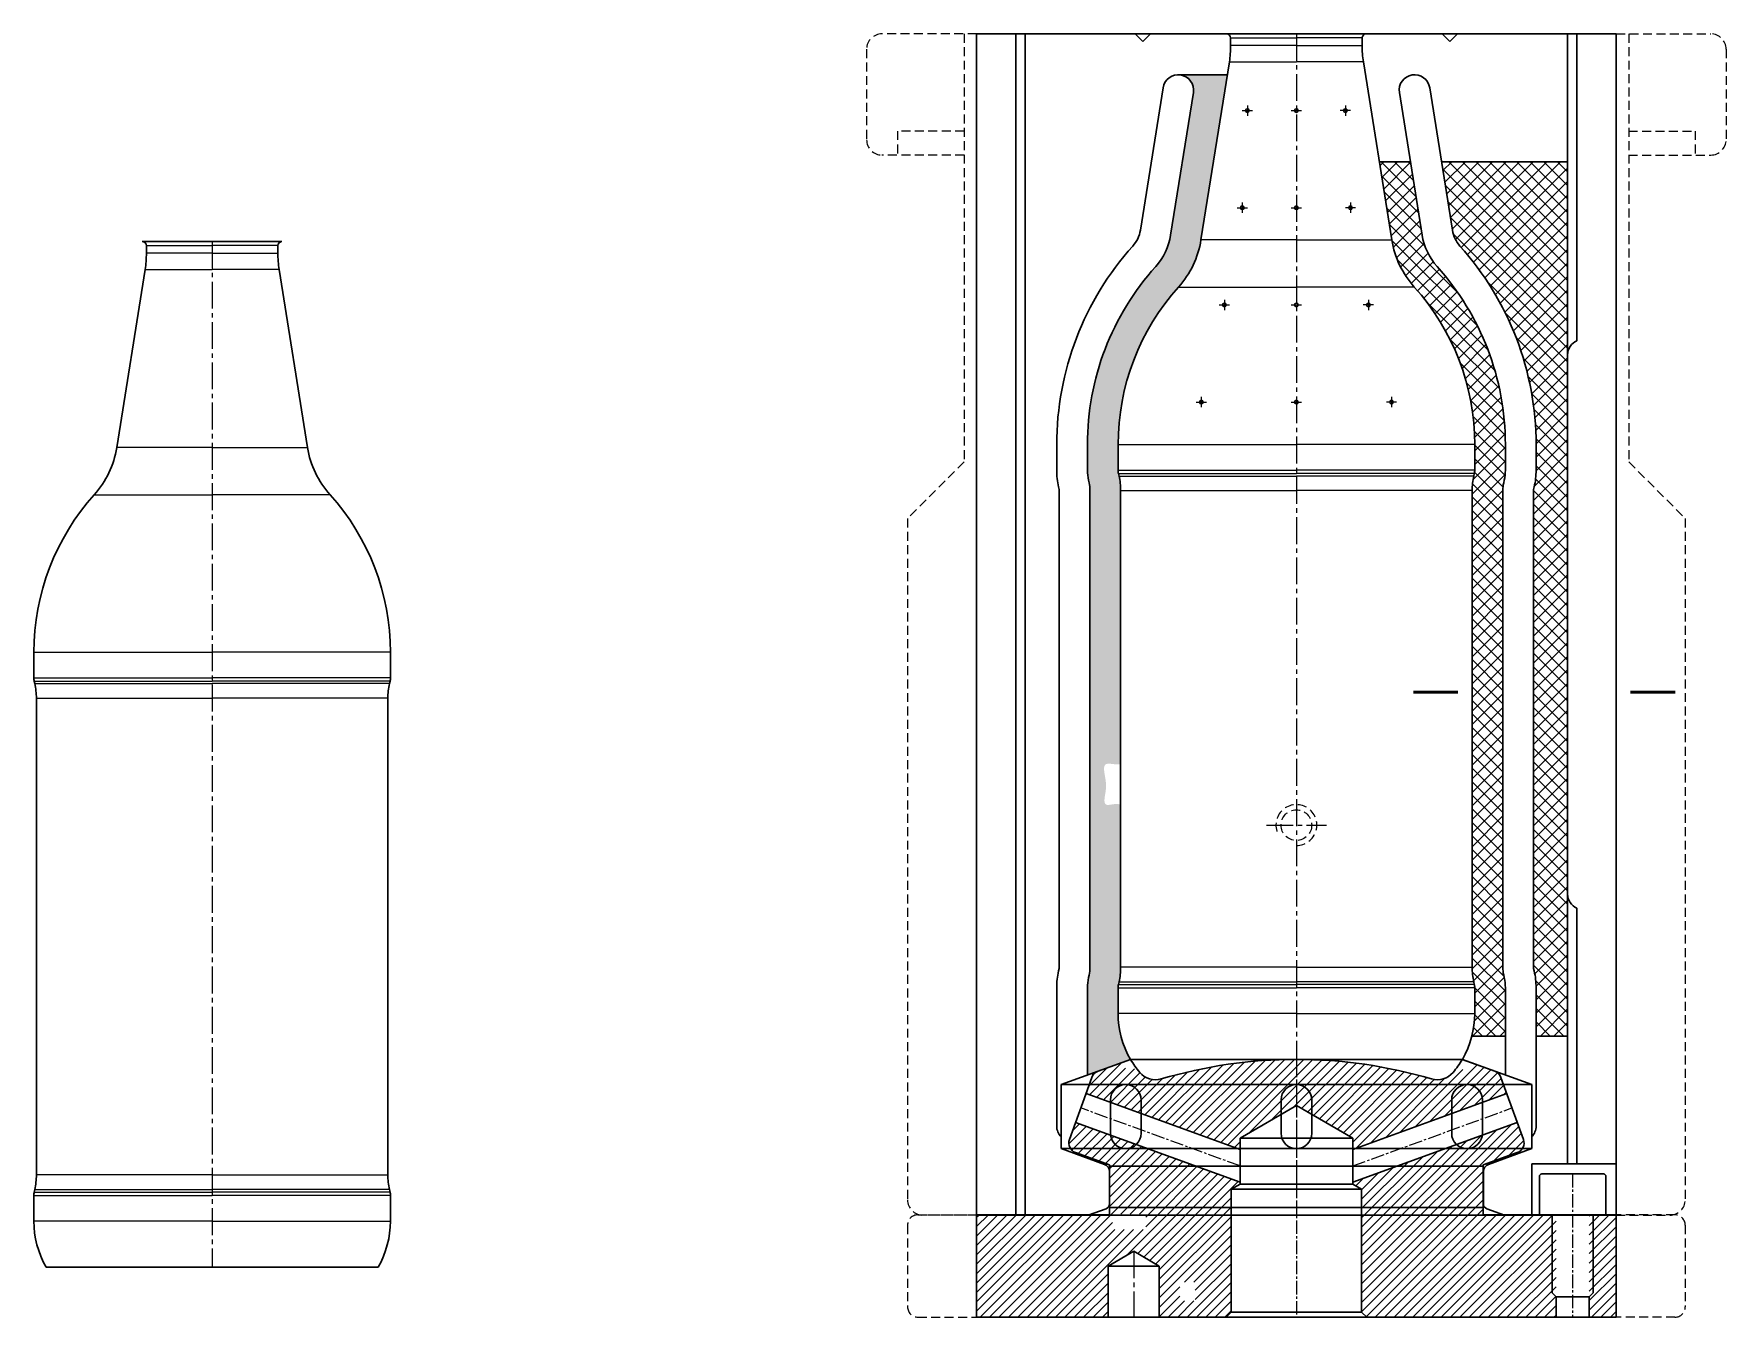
# Model space of a CAD drawing. Extents: x -409 to 828, y -94 to 506.
# Drawn here: x 497.4 to 828.1, y 19.2 to 270.1 of the extents above; entities that cross this region are included whole.
import ezdxf

# ---------------------------------------------------------------- set-up
doc = ezdxf.new("R2010")
doc.units = 0
doc.header["$LTSCALE"] = 7
doc.header["$MEASUREMENT"] = 0
doc.linetypes.add('CENTER2', pattern=[1.125, 0.75, -0.125, 0.125, -0.125])
doc.linetypes.add('HIDDEN', pattern=[0.375, 0.25, -0.125])
for name, color, linetype, lineweight in [('1', 1, 'CENTER2', 15), ('2', 2, 'HIDDEN', 15), ('3', 3, 'CONTINUOUS', 30), ('4', 5, 'CONTINUOUS', 50), ('8', 252, 'CONTINUOUS', 15)]:
    doc.layers.add(name, color=color, linetype=linetype, lineweight=lineweight)
pattern_1 = [(45, (626.6123068801452, -247.9623374104267), (-0.9192388155425117, 0.9192388155425119), [])]

# ---------------------------------------------------------------- blocks, each defined once
blk = doc.blocks.new('dno  kalupa 1')
at = {"layer": '8'}
h = blk.add_hatch(dxfattribs=at)
h.set_pattern_fill('_USER', color=6, scale=1.3, angle=45, style=0, pattern_type=0)
h.set_pattern_definition(pattern_1)
h.paths.add_polyline_path([(849.4197596958181, 114.1879958886986), (860.4197596958186, 120.5388488497845), (860.4197596958186, 129.5879962077537, 0.07221613327886907), (834.0070857699308, 125.7531544956972, -0.3002856065938482), (829.7903915028633, 127.0348047183921, -0.0153311066974099), (829.1085848989246, 127.9103610635459, -0.4822595494266493), (826.1403744542469, 128.9039559211023), (821.654993015633, 127.2714105881166, 0.2216946626428719), (820.4596480607125, 126.0760656331961), (819.3062293429823, 122.9070737510561), (849.4197596958181, 111.946645053952)])
h.paths.add_polyline_path([(901.5332900486546, 122.9070737510565), (900.3798713309247, 126.076065633196, 0.2216946626430454), (899.1845263760042, 127.2714105881167), (894.6991449373904, 128.9039559211023, -0.4822595494267625), (891.7309344927125, 127.910361063546, -0.01533110669724632), (891.0491278887739, 127.0348047183921, -0.3002856065938073), (886.8324336217063, 125.7531544956972, 0.07221613327887569), (860.4197596958186, 129.5879962077538), (860.4197596958186, 120.5388488497839), (871.4197596958181, 114.1879958886986), (871.4197596958181, 111.946645053952)])
h = blk.add_hatch(dxfattribs=at)
h.set_pattern_fill('_USER', color=6, scale=1.3, angle=45, style=0, pattern_type=0)
h.set_pattern_definition(pattern_1)
edge = h.paths.add_edge_path()
edge.add_line((849.4197596958182, 105.5615784190964), (817.2541084830282, 117.2689180263403))
edge.add_line((817.2541084830282, 117.2689180263403), (816.0403744542468, 113.9342111890398))
edge.add_arc((817.9197596958186, 113.2501709023885), 1.999999999999945, 159.9999999999994, 250.0000000000001)
edge.add_line((817.2357194091674, 111.3707856608167), (823.9197543743423, 108.9379958886983))
edge.add_line((823.9197543743423, 108.9379958886983), (823.9197543743423, 99.18799588869834))
edge.add_line((823.9197543743423, 99.18799588869834), (797.9197596958186, 99.18799588869805))
edge.add_line((797.9197596958186, 99.18799588869805), (797.9197596958186, 79.18799588869834))
edge.add_line((797.9197596958186, 79.18799588869834), (823.6197596958182, 79.18799588869828))
edge.add_line((823.6197596958182, 79.18799588869828), (823.6197596958182, 89.18799588869913))
edge.add_line((823.6197596958182, 89.18799588869913), (828.6197596958182, 92.07474723464642))
edge.add_line((828.6197596958182, 92.07474723464642), (833.6197596958182, 89.18799588869834))
edge.add_line((833.6197596958182, 89.18799588869834), (833.6197596958182, 79.18799588869828))
edge.add_line((833.6197596958182, 79.18799588869828), (846.669759695818, 79.18799588869828))
edge.add_line((846.669759695818, 79.18799588869828), (847.669759695818, 80.18799588869828))
edge.add_line((847.669759695818, 80.18799588869828), (847.6697596958179, 104.1879958886983))
edge.add_line((847.6697596958179, 104.1879958886983), (849.4197596958182, 105.1983588597802))
edge.add_line((849.4197596958182, 105.1983588597802), (849.4197596958182, 105.5615784190964))
h.paths.add_polyline_path([(871.4197596958181, 105.1983588597801), (873.1697596958178, 104.1879958886986), (873.1697596958182, 80.18799588869823), (874.1697596958182, 79.18799588869828), (910.4182249622773, 79.18799588869834), (910.4182249622772, 83.93799588869828), (910.4182249622772, 99.18799588869823), (907.9182249622772, 99.18799588869828), (896.9197650172948, 99.18799588869834), (896.9197650172939, 108.9379958886983), (903.6037999824689, 111.3707856608167, 0.4142135623730909), (904.7991449373894, 113.9342111890398), (903.5854109086081, 117.2689180263403), (871.4197596958181, 105.5615784190964)])
h.paths.add_polyline_path([(918.4182249622771, 79.18799588869834), (922.9197596958186, 79.18799588869834), (922.9197596958186, 99.18799588869817), (920.9182249622772, 99.18799588869817), (918.4182249622772, 99.18799588869823), (918.4182249622772, 83.9379958886984)])
h.paths.add_polyline_path([(917.6682249622773, 83.9379958886984), (918.4182249622772, 83.93799588869845), (918.4182249622772, 99.18799588869823), (917.6682249622771, 99.18799588869823)])
h.paths.add_polyline_path([(917.6682249622773, 83.18799588869817), (918.4182249622772, 83.9379958886984), (917.6682249622773, 83.9379958886984)])
h.paths.add_polyline_path([(917.6682249622785, 79.18799588869834), (918.4182249622771, 79.18799588869834), (918.4182249622773, 83.9379958886984), (917.6682249622773, 83.18799588869817)])
h.paths.add_polyline_path([(911.1682249622772, 83.187995888698), (910.4182249622772, 83.93799588869828), (910.4182249622773, 79.18799588869834), (911.1682249622771, 79.18799588869834)])
h.paths.add_polyline_path([(911.1682249622772, 83.93799588869817), (910.4182249622772, 83.93799588869828), (911.1682249622772, 83.187995888698)])
h.paths.add_polyline_path([(910.4182249622772, 99.18799588869823), (910.4182249622772, 83.93799588869817), (911.1682249622772, 83.93799588869817), (911.1682249622773, 99.18799588869823)])
h.paths.add_polyline_path([(884.5028620291696, 93.76656731726993), (884.5028620291696, 99.60942446012709), (890.5028620291696, 99.60942446012709), (890.5028620291696, 93.76656731726993)], flags=24)
h.paths.add_polyline_path([(877.0702544968717, 88.70942446012694), (877.0702544968717, 94.6665673172698), (883.0702544968717, 94.6665673172698), (883.0702544968717, 88.70942446012694)], flags=24)
h.paths.add_polyline_path([(824.4876168386753, 99.31516829600517), (831.001902552961, 99.31516829600517), (831.001902552961, 96.31516829600517), (824.4876168386753, 96.31516829600517), (824.4876168386753, 99.31516829600517)], flags=16)
h.paths.add_polyline_path([(836.1616701015478, 81.60942446012686), (836.1616701015478, 86.7665673172697), (842.1616701015478, 86.7665673172697), (842.1616701015478, 81.60942446012686)], flags=24)
h.paths.add_polyline_path([(823.7376168386753, 100.8151682960052), (831.751902552961, 100.8151682960052), (831.751902552961, 94.81516829600517), (823.7376168386753, 94.81516829600517)], flags=24)
h.paths.add_polyline_path([(877.0702544968717, 88.70942446012694), (877.0702544968717, 94.6665673172698), (883.0702544968717, 94.6665673172698), (883.0702544968717, 88.70942446012694)], flags=24)
h.paths.add_polyline_path([(884.5028620291696, 93.76656731726993), (884.5028620291696, 99.60942446012709), (890.5028620291696, 99.60942446012709), (890.5028620291696, 93.76656731726993)], flags=24)
h.paths.add_polyline_path([(837.6616701015478, 82.35942446012686), (837.6616701015478, 86.0165673172697), (840.6616701015478, 86.0165673172697), (840.6616701015478, 82.35942446012686), (837.6616701015478, 82.35942446012686)], flags=0)
at = {"layer": '1', "color": 6, "ltscale": 0.5}
for p, q in [((860.4197596958186, 129.5879962077537), (860.4197596958186, 79.18799588869828)), ((849.4197596958181, 108.7541117365244), (818.2801689130052, 120.0879958886983)), ((871.4197596958181, 108.7541117365244), (902.5593504786318, 120.0879958886985)), ((914.4182249622767, 107.1879958886978), (914.4182249622768, 79.18799588869834))]:
    blk.add_line(p, q, dxfattribs=at)
at = {"layer": '1', "color": 6}
blk.add_line((828.6197596958182, 92.0747472346466), (828.6197596958182, 79.18799588869817), dxfattribs=at)
at = {"layer": '2', "color": 6}
for p, q in [((820.4596480607125, 126.0760656331961), (820.7786212848646, 126.9524373639644)), ((821.654993015633, 127.2714105881166), (820.7786212848646, 126.9524373639645)), ((899.1845263760042, 127.2714105881166), (900.0608981067726, 126.9524373639645)), ((900.3798713309246, 126.0760656331961), (900.0608981067726, 126.9524373639644)), ((784.4197596958186, 97.18799588869794), (784.4197596958186, 81.1879958886984)), ((786.4197596958186, 99.18799588869794), (797.9197596958186, 99.18799588869805)), ((934.4197596958186, 99.18799588869794), (922.9197596958186, 99.18799588869805)), ((936.4197596958186, 97.18799588869794), (936.4197596958186, 81.1879958886984)), ((786.4197596958186, 79.18799588869834), (797.9197596958186, 79.18799588869834)), ((934.4197596958186, 79.18799588869834), (922.9197596958186, 79.18799588869834))]:
    blk.add_line(p, q, dxfattribs=at)
for centre, start, end in [((786.4197596958186, 97.18799588869794), 90, 180), ((934.4197596958186, 97.18799588869794), 0, 90), ((786.4197596958186, 81.1879958886984), 180, 270), ((934.4197596958186, 81.1879958886984), 270, 0)]:
    blk.add_arc(centre, 2, start, end, dxfattribs=at)
at = {"layer": '3', "color": 6}
for p, q in [((828.0197596958186, 129.5879962077537), (821.654993015633, 127.2714105881166)), ((828.0197596958186, 129.5879962077537), (860.4197596958186, 129.5879962077537)), ((892.8197596958187, 129.5879962077537), (860.4197596958186, 129.5879962077537)), ((892.8197596958187, 129.5879962077537), (899.1845263760042, 127.2714105881166)), ((816.0403744542468, 113.9342111890398), (820.4596480607125, 126.0760656331961)), ((904.7991449373903, 113.9342111890398), (900.3798713309246, 126.0760656331961)), ((849.4197596958181, 111.946645053952), (819.3062293429823, 122.9070737510561)), ((871.4197596958181, 111.946645053952), (901.5332900486547, 122.9070737510565)), ((849.4197596958181, 114.1879958886986), (860.4197596958181, 120.5388488497842)), ((849.4197596958181, 114.1879958886986), (860.4197596958181, 120.5388488497842)), ((871.4197596958181, 114.1879958886986), (860.4197596958181, 120.5388488497842)), ((849.4197596958182, 105.5615784190964), (817.2541084830282, 117.2689180263403)), ((871.419759695818, 105.5615784190964), (903.585410908609, 117.2689180263406)), ((860.4197596958181, 114.1879958886986), (849.4197596958181, 114.1879958886986)), ((849.4197596958181, 114.1879958886986), (849.4197596958182, 105.1983588597802)), ((860.4197596958181, 114.1879958886986), (849.4197596958181, 114.1879958886986)), ((860.4197596958181, 114.1879958886986), (871.4197596958181, 114.1879958886986)), ((871.4197596958181, 114.1879958886986), (871.4197596958181, 105.1983588597801)), ((823.9197543743423, 108.9379958886983), (817.2357194091672, 111.3707856608166)), ((896.9197650172939, 108.9379958886983), (903.603799982469, 111.3707856608166)), ((823.9197543743423, 108.9379958886983), (823.9197543743423, 99.18799588869828)), ((896.9197650172948, 108.9379958886983), (896.9197650172948, 99.18799588869828)), ((908.4182249622771, 107.1879958886981), (920.4182249622771, 107.1879958886977)), ((847.669759695818, 104.1879958886983), (849.4197596958182, 105.1983588597802)), ((847.6697596958179, 104.1879958886982), (860.4197596958179, 104.1879958886982)), ((849.4197596958182, 105.1983588597802), (860.4197596958181, 105.1983588597802)), ((871.419759695818, 105.1983588597802), (860.4197596958181, 105.1983588597802)), ((873.1697596958182, 104.1879958886983), (860.4197596958184, 104.1879958886982)), ((873.1697596958182, 104.1879958886983), (871.419759695818, 105.1983588597802)), ((797.9197596958186, 99.18799588869805), (823.9197543743423, 99.18799588869834)), ((922.9197596958186, 99.18799588869817), (896.9197650172948, 99.18799588869834)), ((922.9197596958186, 99.18799588869805), (922.9197596958186, 79.18799588869834)), ((823.6197596958183, 89.187995888698), (828.6197596958183, 92.07474723464648)), ((833.6197596958182, 89.18799588869834), (828.6197596958184, 92.07474723464648)), ((823.619759695819, 89.18799588869913), (833.6197596958182, 89.18799588869834)), ((910.4182249622772, 83.93799588869828), (911.1682249622772, 83.187995888698)), ((911.1682249622772, 83.187995888698), (914.4182249622772, 83.18799588869817)), ((911.1682249622772, 83.187995888698), (911.1682249622771, 79.18799588869828)), ((917.6682249622773, 83.18799588869817), (914.4182249622772, 83.18799588869828)), ((918.4182249622772, 83.93799588869828), (917.6682249622773, 83.18799588869817)), ((917.6682249622773, 83.18799588869817), (917.6682249622785, 79.18799588869828)), ((847.669759695818, 80.18799588869823), (846.669759695818, 79.18799588869823)), ((847.669759695818, 80.18799588869823), (860.4197596958179, 80.18799588869823)), ((873.1697596958182, 80.18799588869823), (860.4197596958184, 80.18799588869823)), ((873.1697596958182, 80.18799588869823), (874.1697596958182, 79.18799588869823)), ((797.9197596958186, 79.18799588869834), (860.4197596958184, 79.18799588869823)), ((922.9197596958186, 79.18799588869834), (860.4197596958188, 79.18799588869823))]:
    blk.add_line(p, q, dxfattribs=at)
at = {"layer": '3', "color": 6, "ltscale": 0.5}
for p, q in [((907.9182249622769, 106.6879958886981), (907.9182249622772, 99.18799588869805)), ((920.918224962277, 106.6879958886978), (920.9182249622772, 99.18799588869788)), ((847.6697596958179, 104.1879958886982), (847.669759695818, 80.18799588869823)), ((873.1697596958178, 104.1879958886983), (873.1697596958182, 80.18799588869823)), ((797.9197596958186, 99.18799588869811), (797.9197596958186, 79.18799588869828)), ((910.4182249622772, 99.18799588869805), (910.4182249622772, 83.93799588869823)), ((918.4182249622772, 99.187995888698), (918.4182249622772, 83.93799588869828)), ((823.6197596958182, 89.18799588869794), (823.6197596958182, 79.18799588869817)), ((833.6197596958182, 89.18799588869834), (833.6197596958182, 79.18799588869817))]:
    blk.add_line(p, q, dxfattribs=at)
at = {"layer": '3', "color": 6}
for centre, radius, start, end in [((843.7235808868536, 138.5879962077537), 18.1, 209.8174067105121, 219.6650129075931), ((860.4197596958186, 36.71123513672202), 92.8767610710317, 90, 106.5220366906134), ((860.4197596958186, 36.71123513672202), 92.8767610710317, 73.47796330938658, 90), ((877.1159385047836, 138.5879962077537), 18.1, 320.3349870924069, 330.182593289488), ((822.3390333022844, 125.3920253465448), 2, 110.0000000000034, 160.0000000000009), ((832.8695493777783, 129.5879962077537), 4, 219.6650129075919, 286.522036690613), ((887.9699700138589, 129.5879962077537), 4, 253.477963309387, 320.3349870924079), ((898.5004860893529, 125.3920253465448), 2, 19.99999999999914, 69.9999999999999), ((817.9197596958186, 113.2501709023885), 2, 159.999999999999, 250.0000000000034), ((902.9197596958177, 113.2501709023885), 2, 289.9999999999966, 20.00000000000104), ((908.4182249622771, 106.6879958886981), 0.5, 90, 180)]:
    blk.add_arc(centre, radius, start, end, dxfattribs=at)
at = {"layer": '3', "color": 6, "ltscale": 0.5}
blk.add_arc((920.4182249622771, 106.6879958886978), 0.5, 0, 90, dxfattribs=at)
blk = doc.blocks.new('kalup1')
at = {"layer": '8'}
h = blk.add_hatch(dxfattribs=at)
h.set_pattern_fill('DOTS', color=256, scale=15, angle=45, style=0)
h.set_pattern_definition([(45, (-1722.290898345141, -16.39003220883933), (-0.331456303681194, 0.9943689110435826), [0, -0.9375])])
edge = h.paths.add_edge_path()
edge.add_arc((945.9998819373689, 96.96825387316501), 7.000000000005518, 347.3196165081959, 360, ccw=False)
edge.add_line((952.8291502300569, 95.43166850730967), (952.7193941324961, 94.94386362926039))
edge.add_arc((961.4998819373762, 92.96825387316419), 9.000000000001883, 167.3196165081917, 179.9999999999981)
edge.add_line((952.4998819373743, 92.96825387316419), (952.4998819373743, 75.9109006267262))
edge.add_line((952.4998819373743, 75.9109006267262), (960.8998819373744, 78.96825387316423))
edge.add_arc((976.5748819373742, 87.96825387316437), 18.07499999999987, 179.9999999999998, 209.862834356276, ccw=False)
edge.add_line((958.4998819373743, 87.96825387316437), (958.4998819373743, 92.96825387316403))
edge.add_arc((961.4998819373782, 92.96825387316403), 3.000000000003755, 167.3196165081961, 180, ccw=False)
edge.add_line((958.5730526690817, 93.62679045853011), (958.6828087666427, 94.11459533657913))
edge.add_arc((945.9998819373709, 96.96825387316485), 13.00000000000342, 347.3196165081916, 359.9999999999984)
edge.add_line((958.9998819373743, 96.96825387316449), (958.9998819373743, 128.749150808498))
edge.add_spline(control_points=[(958.9998819373743, 128.749150808498), (958.8092464919339, 128.8265460481843), (958.2051031732777, 128.9903799768045), (957.442873819766, 128.8234984230441), (956.9998819373744, 128.7580115705303)], knot_values=[0.9986181735380553, 0.9986181735380553, 0.9986181735380553, 0.9986181735380553, 1.615113882004922, 2.846924456898192, 2.846924456898192, 2.846924456898192, 2.846924456898192], degree=3, periodic=0)
edge.add_spline(control_points=[(956.9998819373744, 128.7580115705303), (956.6096170687382, 128.7003192765864), (955.491122612606, 128.6272526844447), (956.2839961358583, 131.8353702153751), (956.0710153084206, 133.7703924849665), (955.4846606369275, 136.737628473534), (956.5616232830237, 136.7937433785727), (956.9998819373743, 136.7590594728285)], knot_values=[2.846924456898192, 2.846924456898192, 2.846924456898192, 2.846924456898192, 3.932119042406433, 6.418787099885904, 9.439016894986786, 11.67917280783765, 12.88535559691017, 12.88535559691017, 12.88535559691017, 12.88535559691017], degree=3, periodic=0)
edge.add_spline(control_points=[(956.9998819373743, 136.7590594728285), (957.437768503317, 136.7244050142592), (958.1726968136182, 136.593524076839), (958.8049421837914, 136.6316320815887), (958.9998819373743, 136.6569033915222)], knot_values=[12.88535559691017, 12.88535559691017, 12.88535559691017, 12.88535559691017, 14.09051431805087, 14.65990577354279, 14.65990577354279, 14.65990577354279, 14.65990577354279], degree=3, periodic=0)
edge.add_line((958.9998819373743, 136.6569033915222), (958.9998819373743, 190.1682538731641))
edge.add_arc((945.9998819373712, 190.1682538731641), 13.00000000000313, 0, 12.68038349180704)
edge.add_line((958.6828087666427, 193.0219124097498), (958.5730526690817, 193.5097172877989))
edge.add_arc((961.499881937378, 194.1682538731649), 3.000000000003524, 179.9999999999998, 192.6803834918011, ccw=False)
edge.add_line((958.4998819373743, 194.1682538731649), (958.4998819373743, 199.1682538731646))
edge.add_arc((1004.55999108159, 199.1682538731646), 46.06010914421559, 138.0402976089024, 180, ccw=False)
edge.add_arc((956.9239164571068, 241.9993404568542), 18.00000000000042, 318.0402976089027, 350.9507970540719)
edge.add_line((974.6998819373744, 239.1682538731645), (979.8441367883802, 271.4682538731646))
edge.add_line((979.8441367883802, 271.4682538731646), (970.2529131814076, 271.4682538731645))
edge.add_arc((970.2529131814076, 268.4682538731645), 3.000000000000051, -9.049202945928016, 90, ccw=False)
edge.add_line((973.2155740947853, 267.9964061092163), (968.7745601106187, 240.1119494010609))
edge.add_arc((956.9239164571077, 241.9993404568538), 11.99999999999946, 318.0402976089019, 350.9507970540722, ccw=False)
edge.add_arc((1004.559991081591, 199.1682538731645), 52.06010914421618, 138.0402976089029, 180)
edge.add_line((952.4998819373743, 199.1682538731645), (952.4998819373743, 194.168253873165))
edge.add_arc((961.4998819373802, 194.168253873165), 9.000000000005912, 180, 192.6803834918033)
edge.add_line((952.7193941324961, 192.1926441170681), (952.8291502300569, 191.7048392390193))
edge.add_arc((945.9998819373691, 190.1682538731639), 7.000000000005286, -1.1368683772161603e-13, 12.680383491803127, ccw=False)
edge.add_line((952.9998819373743, 190.1682538731639), (952.9998819373743, 121.0976675978491))
edge.add_line((952.9998819373743, 121.0976675978491), (952.9998819373743, 96.96825387316449))
h.paths.add_polyline_path([(972.7423962156352, 260.3095547576244), (973.7809446182707, 269.9825335778327), (978.2552299756358, 269.5021477528251), (977.2166815730002, 259.8291689326168)], flags=24)
h.paths.add_polyline_path([(953.2532975562814, 78.27810486001545), (953.2532975562814, 87.66381914572975), (957.7532975562814, 87.66381914572975), (957.7532975562814, 78.27810486001545)], flags=24)
h.paths.add_polyline_path([(954.3927390802315, 168.375832719063), (957.6070247945172, 168.375832719063), (957.6070247945172, 162.375832719063), (954.3927390802315, 162.375832719063)], flags=24)
h = blk.add_hatch(dxfattribs=at)
h.set_pattern_fill('ANSI37', color=256, scale=15, angle=90, style=0)
h.set_pattern_definition([(135, (-1722.290898345142, -16.39003220883933), (-1.325825214724777, -1.325825214724776), []), (225, (-1722.290898345142, -16.39003220883933), (1.325825214724776, -1.325825214724777), [])])
h.paths.add_polyline_path([(1046.349874439877, 111.2763786276751), (1046.349874439877, 132.7845322816052), (1046.349874439877, 216.7101291186538), (1046.349874439877, 254.4682538731645), (1021.714368357886, 254.4682538731646), (1023.850525590886, 241.0556449289577, 0.1445943923079038), (1025.314155866298, 237.9876938497027, -0.1851571794569689), (1040.199881937374, 199.1682538731646), (1040.199881937374, 194.1682538731645, -0.05538513813723923), (1039.834028278838, 190.8755709463377), (1039.724272181277, 190.3877660682865, 0.05538513813858149), (1039.699881937374, 190.168253873164), (1039.699881937374, 96.96825387316488, 0.05538513813801132), (1039.724272181277, 96.7487416780402), (1039.834028278838, 96.26093679999067, -0.05538513813731603), (1040.199881937374, 92.96825387316433), (1040.199881937374, 83.51825387316454), (1046.349874439877, 83.51825387316453)])
h.paths.add_polyline_path([(1015.638748998708, 254.4682538731646), (1009.56312963953, 254.4682538731644), (1011.999881937374, 239.1682538731645, 0.1445943923080091), (1016.390772763611, 229.9644006354001, -0.1851571794569837), (1028.199881937374, 199.1682538731645), (1028.199881937374, 194.1682538731645, -0.05538513813734384), (1028.126711205667, 193.5097172877989), (1028.016955108106, 193.0219124097498, 0.05538513813743337), (1027.699881937374, 190.168253873164), (1027.699881937374, 120.5835579611654), (1027.699881937374, 96.96825387316473, 0.05538513813727722), (1028.016955108106, 94.11459533657913), (1028.126711205667, 93.62679045852975, -0.05538513813803327), (1028.199881937374, 92.96825387316404), (1028.199881937374, 87.96825387316436, -0.06226876810487292), (1027.643532713048, 83.51825387316443), (1034.199881937374, 83.51825387316451), (1034.199881937374, 92.96825387316423, 0.05538513813737538), (1033.980369742253, 94.94386362926043), (1033.870613644691, 95.43166850731217, -0.05538513813714079), (1033.699881937374, 96.96825387316449), (1033.699881937374, 190.1682538731645, -0.05538513813748835), (1033.870613644692, 191.7048392390193), (1033.980369742253, 192.1926441170679, 0.05538513813735103), (1034.199881937374, 194.168253873165), (1034.199881937374, 199.1682538731645, 0.1851571794569746), (1020.852464314954, 233.9760472425516, -0.1445943923079577), (1017.92520376413, 240.1119494010609)])
h.paths.add_polyline_path([(1029.18697889307, 163.5828180134756), (1029.18697889307, 173.6899608706184), (1032.93697889307, 173.6899608706184), (1032.93697889307, 163.5828180134756)], flags=24)
h.paths.add_polyline_path([(1040.342234218164, 173.8098828269981), (1040.342234218164, 181.1515494936648), (1042.967234218164, 181.1515494936648), (1042.967234218164, 173.8098828269981)], flags=24)
h.paths.add_polyline_path([(1040.622489133765, 93.07362042830411), (1046.348679609956, 93.07362042830411), (1046.348679609956, 89.32362042830411), (1040.622489133765, 89.32362042830411)], flags=24)
h.paths.add_polyline_path([(1028.290754802135, 173.542303776847), (1028.290754802135, 180.8839704435136), (1030.915754802135, 180.8839704435136), (1030.915754802135, 173.542303776847)], flags=24)
h.paths.add_polyline_path([(1040.976805383489, 163.4743191670121), (1040.976805383489, 173.5814620241549), (1044.726805383489, 173.5814620241549), (1044.726805383489, 163.4743191670121)], flags=24)
at = {"layer": '1'}
for p, q in [((993.3498819373744, 279.4682538731645), (993.3498819373742, 48.51825387316433)), ((983.766850445616, 265.4682538731645), (983.766850445616, 263.4682538731645)), ((1002.932913429133, 265.4682538731645), (1002.932913429133, 263.4682538731645)), ((982.766850445616, 264.4682538731645), (984.766850445616, 264.4682538731645)), ((992.3498819373744, 264.4682538731645), (994.3498819373744, 264.4682538731645)), ((1003.932913429133, 264.4682538731645), (1001.932913429133, 264.4682538731645)), ((981.766850445616, 245.4682538731645), (983.766850445616, 245.4682538731645)), ((982.766850445616, 246.4682538731645), (982.766850445616, 244.4682538731645)), ((992.3498819373744, 245.4682538731645), (994.3498819373744, 245.4682538731645)), ((1004.932913429133, 245.4682538731645), (1002.932913429133, 245.4682538731645)), ((1003.932913429133, 246.4682538731645), (1003.932913429133, 244.4682538731645)), ((978.266850445616, 226.4682538731645), (980.266850445616, 226.4682538731645)), ((979.266850445616, 227.4682538731645), (979.266850445616, 225.4682538731645)), ((992.3498819373744, 226.4682538731645), (994.3498819373744, 226.4682538731645)), ((1008.432913429133, 226.4682538731645), (1006.432913429133, 226.4682538731645)), ((1007.432913429133, 227.4682538731645), (1007.432913429133, 225.4682538731645)), ((974.766850445616, 208.4682538731645), (974.766850445616, 206.4682538731645)), ((1011.932913429133, 208.4682538731645), (1011.932913429133, 206.4682538731645)), ((973.766850445616, 207.4682538731645), (975.766850445616, 207.4682538731645)), ((992.3498819373744, 207.4682538731645), (994.3498819373744, 207.4682538731645)), ((1012.932913429133, 207.4682538731645), (1010.932913429133, 207.4682538731645)), ((987.4746852253463, 124.7682538731645), (999.241697613754, 124.7682538731644))]:
    blk.add_line(p, q, dxfattribs=at)
at = {"layer": '2'}
for p, q in [((930.8498819373744, 279.4682538731645), (912.3498819373744, 279.4682538731645)), ((928.3998819373744, 279.4682538731645), (928.3998819373744, 195.7682538731646)), ((1055.849881937374, 279.4682538731645), (1074.349881937374, 279.4682538731645)), ((1058.299881937374, 279.4682538731645), (1058.299881937374, 195.7682538731646)), ((909.3498819373744, 276.4682538731645), (909.3498819373742, 258.7682538731644)), ((1077.349881937374, 276.4682538731645), (1077.349881937374, 258.7682538731644)), ((928.3998819373746, 260.4682538731645), (915.3998819373746, 260.4682538731645)), ((915.3998819373746, 260.4682538731645), (915.3998819373749, 255.7682538731644)), ((1058.299881937374, 260.4682538731645), (1071.299881937374, 260.4682538731645)), ((1071.299881937374, 260.4682538731645), (1071.299881937374, 255.7682538731644)), ((928.3998819373746, 255.7682538731644), (912.3498819373742, 255.7682538731644)), ((1058.299881937374, 255.7682538731644), (1074.349881937374, 255.7682538731644)), ((928.3998819373744, 195.7682538731646), (917.3498819373747, 184.7182538731645)), ((1058.299881937374, 195.7682538731646), (1069.349881937374, 184.7182538731645)), ((917.3498819373747, 184.7182538731645), (917.3498819373744, 51.51825387316444)), ((1069.349881937374, 184.7182538731645), (1069.349881937375, 51.51825387316444)), ((930.8498819373747, 48.51825387316445), (920.3498819373747, 48.51825387316445)), ((1055.849881937375, 48.51825387316445), (1066.349881937375, 48.51825387316445))]:
    blk.add_line(p, q, dxfattribs=at)
blk.add_circle((993.3498819373744, 124.7682538731644), 3, dxfattribs=at)
for centre, radius, start, end in [((912.3498819373744, 276.4682538731645), 3, 90, 180), ((1074.349881937374, 276.4682538731645), 3, 0, 90), ((912.3498819373742, 258.7682538731644), 3, 180, 270), ((1074.349881937374, 258.7682538731644), 3, 270, 0), ((993.3498819373744, 124.7682538731644), 4, 270, 206.7051402965722), ((920.3498819373747, 51.51825387316445), 3, 180, 270), ((1066.349881937375, 51.51825387316445), 3, 270, 0)]:
    blk.add_arc(centre, radius, start, end, dxfattribs=at)
at = {"layer": '3'}
for p, q in [((993.3498819373744, 279.4682538731645), (930.8498819373742, 279.4682538731645)), ((930.8498819373744, 279.4682538731645), (930.8498819373744, 48.51825387316445)), ((938.5300372776867, 279.4682538731645), (938.5300372776867, 48.51825387316445)), ((940.3498896207659, 279.4682538731645), (940.349889620766, 48.51825387316439)), ((963.3498819373744, 277.9682538731645), (961.8498819373749, 279.4682538731645)), ((963.3498819373744, 277.9682538731645), (964.849881937374, 279.4682538731645)), ((980.4998819373743, 278.6682538731645), (980.4998819373743, 277.1682538731645)), ((993.3498819373744, 279.4682538731645), (1055.849881937375, 279.4682538731645)), ((1006.199881937374, 278.6682538731645), (1006.199881937374, 277.1682538731645)), ((1023.349881937374, 277.9682538731645), (1021.849881937375, 279.4682538731645)), ((1023.349881937374, 277.9682538731645), (1024.849881937374, 279.4682538731645)), ((1046.349874439877, 279.4682538731645), (1046.349874439877, 58.51825387316444)), ((1048.169727059862, 279.4682538731645), (1048.169727059862, 219.4682538731645)), ((1055.849881937374, 279.4682538731645), (1055.849881937374, 48.51825387316441)), ((979.8441367883802, 271.4682538731646), (970.2529131814076, 271.4682538731645)), ((974.6998819373744, 239.1682538731645), (980.250954693227, 274.0226021135094)), ((1011.999881937374, 239.1682538731645), (1006.448809181522, 274.0226021135094)), ((962.8492382838629, 241.0556449289575), (967.2902522680297, 268.9401016371128)), ((968.7745601106187, 240.111949401061), (973.2155740947853, 267.9964061092163)), ((1017.92520376413, 240.111949401061), (1013.484189779963, 267.9964061092163)), ((1023.850525590886, 241.0556449289575), (1019.409511606719, 268.9401016371128)), ((1009.56312963953, 254.4682538731645), (1015.638748998708, 254.4682538731646)), ((1021.714368357886, 254.4682538731646), (1046.349874439877, 254.4682538731645)), ((946.4998819373743, 199.1682538731645), (946.4998819373743, 194.1682538731645)), ((952.4998819373743, 199.1682538731645), (952.4998819373743, 194.1682538731645)), ((958.4998819373743, 199.1682538731645), (958.4998819373743, 194.1682538731645)), ((1028.199881937374, 199.1682538731645), (1028.199881937374, 194.1682538731645)), ((1034.199881937374, 199.1682538731645), (1034.199881937374, 194.1682538731645)), ((1040.199881937374, 199.1682538731645), (1040.199881937374, 194.1682538731645)), ((952.7193941324961, 192.1926441170681), (952.8291502300569, 191.7048392390193)), ((958.5730526690818, 193.5097172877986), (958.6828087666427, 193.0219124097498)), ((1028.126711205667, 193.5097172877986), (1028.016955108106, 193.0219124097498)), ((1033.980369742253, 192.1926441170681), (1033.870613644692, 191.7048392390193)), ((946.8657355959106, 190.8755709463375), (946.9754916934714, 190.3877660682888)), ((946.9998819373743, 96.96825387316449), (946.9998819373743, 190.1682538731645)), ((952.9998819373743, 96.96825387316449), (952.9998819373743, 190.1682538731645)), ((958.9998819373743, 96.96825387316449), (958.9998819373743, 190.1682538731645)), ((1027.699881937374, 96.96825387316449), (1027.699881937374, 190.1682538731645)), ((1033.699881937374, 96.96825387316449), (1033.699881937374, 190.1682538731645)), ((1039.699881937374, 96.96825387316449), (1039.699881937374, 190.1682538731645)), ((1039.834028278838, 190.8755709463375), (1039.724272181277, 190.3877660682888)), ((1048.169727059862, 108.5182538731645), (1048.169727059862, 58.51825387316444)), ((946.8657355959106, 96.26093679999141), (946.9754916934714, 96.7487416780402)), ((1039.834028278838, 96.26093679999141), (1039.724272181277, 96.7487416780402)), ((946.4998819373743, 65.91002018227123), (946.4998819373743, 92.96825387316449)), ((952.4998819373743, 75.9109006267262), (952.4998819373743, 92.96825387316449)), ((952.7193941324961, 94.94386362926087), (952.8291502300569, 95.43166850730967)), ((958.4998819373743, 87.96825387316449), (958.4998819373743, 92.96825387316449)), ((958.5730526690818, 93.62679045853034), (958.6828087666427, 94.11459533657913)), ((1028.126711205667, 93.62679045853034), (1028.016955108106, 94.11459533657913)), ((1028.199881937374, 87.96825387316449), (1028.199881937374, 92.96825387316449)), ((1033.980369742253, 94.94386362926087), (1033.870613644692, 95.43166850730967)), ((1034.199881937374, 75.9109006267262), (1034.199881937374, 92.96825387316449)), ((1040.199881937374, 65.91002018227123), (1040.199881937374, 92.96825387316449)), ((1027.643532713048, 83.51825387316443), (1034.199881937374, 83.51825387316451)), ((1040.199881937374, 83.51825387316454), (1046.349874439877, 83.51825387316453)), ((960.8998819373744, 78.96825387316423), (947.349881937375, 74.03645191016028)), ((993.3498819373744, 78.96825387316449), (960.8998819373755, 78.96825387316247)), ((993.3498819373744, 78.96825387316449), (1025.799881937374, 78.96825387316423)), ((1025.799881937374, 78.96825387316423), (1039.349881937374, 74.03645191016)), ((993.3498819373749, 74.03645191016022), (947.349881937375, 74.03645191016028)), ((947.349881937375, 74.03645191016028), (947.3498819373748, 61.51777258697999)), ((993.3498819373747, 74.03645191015994), (1039.349881937374, 74.03645191016)), ((1039.349881937374, 74.03645191016), (1039.349881937375, 61.51777258697999)), ((956.9973694400117, 71.03645191016035), (956.9973694400114, 64.51777258698131)), ((962.9973694400114, 71.03645191016022), (962.9973694400114, 64.5177725869811)), ((990.3498819373749, 71.03645191016), (990.3498819373747, 64.51777258698016)), ((996.3498819373749, 71.03645191015988), (996.3498819373747, 64.51777258698024)), ((1023.702394434737, 71.03645191016147), (1023.702394434737, 64.5177725869811)), ((1029.702394434737, 71.0364519101616), (1029.702394434737, 64.51777258698131)), ((947.3498819373748, 61.51777258697999), (993.3498819373748, 61.5177725869801)), ((955.8129121523633, 58.43748149702881), (947.3498819373748, 61.51777258697999)), ((1039.349881937375, 61.51777258697999), (993.3498819373747, 61.5177725869801)), ((1030.886851722386, 58.43748149702881), (1039.349881937375, 61.51777258697999)), ((993.3498819373748, 58.07825387316441), (956.7998819373747, 58.07825387316441)), ((956.7998819373747, 57.02794256584994), (956.7998819373745, 50.71846141137401)), ((993.3498819373747, 58.07825387316441), (1029.899881937375, 58.07825387316441)), ((1029.899881937375, 57.02794256584994), (1029.899881937375, 50.71846141137401)), ((1039.349881937374, 58.51825387316443), (1039.349881937374, 48.51825387316447)), ((1039.349881937374, 58.51825387316443), (1055.849881937375, 58.51825387316447)), ((956.1419020807004, 49.77876879058813), (952.678665808193, 48.51825387316445)), ((956.799881937375, 50.01825387316434), (993.3498819373747, 50.01825387316434)), ((1029.899881937374, 50.01825387316434), (993.3498819373747, 50.01825387316434)), ((1030.557861794049, 49.77876879058813), (1034.021098066556, 48.51825387316445)), ((993.3498819373747, 48.51825387316434), (930.8498819373744, 48.51825387316445)), ((993.3498819373747, 48.51825387316434), (1055.849881937375, 48.51825387316445))]:
    blk.add_line(p, q, dxfattribs=at)
for centre in [(983.766850445616, 264.4682538731645), (993.3498819373744, 264.4682538731645), (1002.932913429133, 264.4682538731645), (982.766850445616, 245.4682538731645), (993.3498819373744, 245.4682538731645), (1003.932913429133, 245.4682538731645), (979.266850445616, 226.4682538731645), (993.3498819373744, 226.4682538731645), (1007.432913429133, 226.4682538731645), (974.766850445616, 207.4682538731645), (993.3498819373744, 207.4682538731645), (1011.932913429133, 207.4682538731645)]:
    blk.add_circle(centre, 0.35, dxfattribs=at)
for centre, radius, start, end in [((979.6998819373744, 278.6682538731645), 0.8, 0, 90), ((1006.999881937374, 278.6682538731645), 0.8, 90, 180), ((960.4998819373743, 277.1682538731645), 20, 350.9507970540722, 0), ((1026.199881937374, 277.1682538731645), 20, 180, 189.0492029459278), ((970.2529131814076, 268.4682538731645), 3.00000000000006, 350.950797054073, 170.9507970540718), ((1016.446850693341, 268.4682538731645), 3.00000000000006, 9.049202945928196, 189.0492029459271), ((956.9239164571072, 241.9993404568541), 6, 318.0402976089026, 350.9507970540719), ((956.9239164571072, 241.9993404568541), 12, 318.0402976089027, 350.9507970540721), ((956.9239164571072, 241.9993404568541), 18, 318.0402976089026, 350.9507970540721), ((1029.775847417642, 241.9993404568541), 18, 189.0492029459278, 221.959702391097), ((1029.775847417641, 241.9993404568541), 12, 189.0492029459279, 221.9597023910974), ((1029.775847417641, 241.9993404568541), 6, 189.0492029459281, 221.9597023910975), ((1004.55999108159, 199.1682538731645), 58.06010914421609, 138.0402976089028, 180), ((982.1397727931583, 199.1682538731645), 58.06010914421609, 0, 41.95970239109732), ((1004.55999108159, 199.1682538731645), 52.06010914421609, 138.0402976089028, 180), ((982.1397727931583, 199.1682538731645), 52.06010914421609, 0, 41.95970239109716), ((1004.55999108159, 199.1682538731645), 46.06010914421609, 138.0402976089028, 180), ((982.1397727931583, 199.1682538731645), 46.06010914421609, 0, 41.95970239109703), ((1049.349874439877, 216.7101291186538), 3, 113.1651303559357, 180), ((961.4998819373743, 194.1682538731645), 15, 180, 192.6803834918081), ((961.4998819373743, 194.1682538731645), 9, 180, 192.680383491808), ((961.4998819373743, 194.1682538731645), 3, 180, 192.6803834918079), ((945.9998819373743, 190.1682538731645), 13, 0, 12.68038349180829), ((1040.699881937374, 190.1682538731645), 13, 167.3196165081916, 180), ((1025.199881937374, 194.1682538731645), 3, 347.3196165081911, 0), ((1025.199881937374, 194.1682538731645), 9, 347.3196165081919, 0), ((1025.199881937374, 194.1682538731645), 15, 347.3196165081918, 0), ((945.9998819373743, 190.1682538731645), 1, 0, 12.68038349180838), ((945.9998819373743, 190.1682538731645), 7, 0, 12.68038349180817), ((1040.699881937374, 190.1682538731645), 7, 167.319616508192, 180), ((1040.699881937374, 190.1682538731645), 1, 167.3196165081916, 180), ((1049.349874439877, 111.2763786276751), 3, 180, 246.8348696440596), ((961.4998819373743, 92.96825387316449), 15, 167.3196165081913, 180), ((945.9998819373743, 96.96825387316449), 1, 347.3196165081908, 0), ((945.9998819373743, 96.96825387316449), 7, 347.3196165081915, 0), ((945.9998819373743, 96.96825387316449), 13, 347.3196165081915, 0), ((1040.699881937374, 96.96825387316449), 13, 180, 192.6803834918086), ((1040.699881937374, 96.96825387316449), 7, 180, 192.6803834918083), ((1040.699881937374, 96.96825387316449), 1, 180, 192.6803834918092), ((1025.199881937374, 92.96825387316449), 15, 0, 12.68038349180878), ((961.4998819373743, 92.96825387316449), 9, 167.3196165081913, 180), ((961.4998819373743, 92.96825387316449), 3, 167.3196165081913, 180), ((1025.199881937374, 92.96825387316449), 3, 0, 12.6803834918089), ((1025.199881937374, 92.96825387316449), 9, 0, 12.68038349180884), ((976.5748819373748, 87.96825387316449), 18.07500000000039, 180, 209.8628343562752), ((1010.124881937374, 87.96825387316449), 18.07500000000039, 330.1371656437244, 0), ((959.9973694400117, 71.03645191016025), 3.00000000000002, 0, 180), ((993.3498819373749, 71.03645191015993), 3.00000000000002, 0, 180), ((1026.702394434737, 71.0364519101615), 3.00000000000002, 0, 180), ((949.4998819373743, 65.91002018227123), 2.999999999999998, 180, 224.2200444276972), ((959.9973694400114, 64.51777258698121), 3.000000000000075, 180, 0), ((993.3498819373748, 64.51777258698016), 3.000000000000075, 180, 0), ((1026.702394434737, 64.51777258698121), 3.000000000000075, 180, 0), ((1037.199881937374, 65.91002018227123), 2.999999999999998, 315.7799555723013, 0), ((955.2998819373748, 57.02794256584994), 1.5, 0, 69.99999999999649), ((1031.399881937375, 57.02794256584994), 1.5, 110.0000000000081, 180), ((955.7998819373747, 50.71846141137407), 1, 289.9999999999966, 0), ((1030.899881937375, 50.71846141137407), 1, 180, 249.9999999999964)]:
    blk.add_arc(centre, radius, start, end, dxfattribs=at)
at = {"layer": '4'}
for p, q in [((1024.936383387611, 150.7558779411613), (1016.225876251373, 150.7558779411613)), ((1067.369575488131, 150.7558779411613), (1058.659068351892, 150.7558779411613))]:
    blk.add_line(p, q, dxfattribs=at)
at = {"layer": '8'}
for p, q in [((980.4998819373743, 278.6682538731645), (993.3498819373744, 278.6682538731645)), ((1006.199881937374, 278.6682538731645), (993.3498819373744, 278.6682538731645)), ((993.3498819373744, 277.1682538731645), (980.4998819373743, 277.1682538731645)), ((993.3498819373744, 277.1682538731645), (1006.199881937374, 277.1682538731645)), ((980.250954693227, 274.0226021135094), (993.3498819373744, 274.0226021135094)), ((1006.448809181522, 274.0226021135094), (993.3498819373744, 274.0226021135094)), ((993.3498819373744, 239.1682538731645), (974.6998819373744, 239.1682538731645)), ((993.3498819373744, 239.1682538731645), (1011.999881937374, 239.1682538731645)), ((970.3089911111381, 229.9644006354002), (993.3498819373744, 229.9644006354002)), ((1016.390772763611, 229.9644006354002), (993.3498819373744, 229.9644006354002)), ((958.4998819373743, 199.1682538731645), (993.3498819373744, 199.1682538731645)), ((1028.199881937374, 199.1682538731645), (993.3498819373744, 199.1682538731645)), ((958.4998819373743, 194.1682538731645), (993.3498819373744, 194.1682538731645)), ((958.5730526690818, 193.5097172877986), (993.3498819373744, 193.5097172877986)), ((958.6828087666427, 193.0219124097498), (993.3498819373744, 193.0219124097498)), ((1028.199881937374, 194.1682538731645), (993.3498819373744, 194.1682538731645)), ((1028.126711205667, 193.5097172877986), (993.3498819373744, 193.5097172877986)), ((1028.016955108106, 193.0219124097498), (993.3498819373744, 193.0219124097498)), ((958.9998819373743, 190.1682538731645), (993.3498819373744, 190.1682538731645)), ((1027.699881937374, 190.1682538731645), (993.3498819373744, 190.1682538731645)), ((993.3498819373744, 96.96825387316449), (958.9998819373743, 96.96825387316449)), ((993.3498819373744, 96.96825387316449), (1027.699881937374, 96.96825387316449)), ((958.4998819373743, 92.96825387316449), (993.3498819373744, 92.96825387316449)), ((958.5730526690818, 93.62679045853034), (993.3498819373744, 93.62679045853034)), ((958.6828087666432, 94.1145953365816), (993.3498819373744, 94.1145953365816)), ((1028.016955108106, 94.1145953365816), (993.3498819373744, 94.1145953365816)), ((1028.126711205667, 93.62679045853034), (993.3498819373744, 93.62679045853034)), ((1028.199881937374, 92.96825387316449), (993.3498819373744, 92.96825387316449)), ((993.3498819373744, 87.96825387316449), (958.4998819373743, 87.96825387316449)), ((993.3498819373744, 87.96825387316449), (1028.199881937374, 87.96825387316449))]:
    blk.add_line(p, q, dxfattribs=at)

msp = doc.modelspace()

# ---------------------------------------------------------------- linework, layer by layer
at = {"layer": '1'}
msp.add_line((532.2202080973432, 229.4860741423549), (532.2202080973432, 28.98607414235488), dxfattribs=at)
at = {"layer": '3'}
for p, q in [((532.2202080973432, 229.4860741423549), (518.5702080973432, 229.4860741423549)), ((519.3702080973432, 228.6860741423549), (519.3702080973432, 227.1860741423549)), ((532.2202080973432, 229.4860741423549), (545.8702080973432, 229.4860741423549)), ((545.0702080973432, 228.6860741423549), (545.0702080973432, 227.1860741423549)), ((513.5702080973432, 189.1860741423549), (519.1212808531957, 224.0404223826998)), ((550.8702080973432, 189.1860741423549), (545.3191353414907, 224.0404223826998)), ((497.3702080973432, 149.1860741423549), (497.3702080973432, 144.1860741423549)), ((567.0702080973432, 149.1860741423549), (567.0702080973432, 144.1860741423549)), ((497.4433788290505, 143.527537556989), (497.5531349266114, 143.0397326789402)), ((566.9970373656358, 143.527537556989), (566.887281268075, 143.0397326789402)), ((497.8702080973432, 46.98607414235488), (497.8702080973432, 140.1860741423549)), ((566.5702080973432, 46.98607414235488), (566.5702080973432, 140.1860741423549)), ((497.4433788290505, 43.64461072772074), (497.5531349266114, 44.13241560576952)), ((566.9970373656358, 43.64461072772074), (566.887281268075, 44.13241560576952)), ((497.3702080973432, 37.98607414235489), (497.3702080973432, 42.98607414235489)), ((567.0702080973432, 37.98607414235489), (567.0702080973432, 42.98607414235489)), ((532.2202080973432, 28.98607414235488), (499.7702080973431, 28.98607414235488)), ((532.2202080973432, 28.98607414235488), (564.6702080973432, 28.98607414235488))]:
    msp.add_line(p, q, dxfattribs=at)
for centre, radius, start, end in [((518.5702080973432, 228.6860741423549), 0.8, 0, 90), ((545.8702080973432, 228.6860741423549), 0.8, 90, 180), ((499.3702080973432, 227.1860741423549), 20, 350.9507970540722, 0), ((565.0702080973432, 227.1860741423549), 20, 180, 189.0492029459279), ((495.794242617076, 192.0171607260445), 18, 318.0402976089028, 350.9507970540721), ((568.6461735776104, 192.0171607260445), 18, 189.0492029459279, 221.9597023910972), ((543.4303172415592, 149.1860741423549), 46.06010914421609, 138.0402976089029, 180), ((521.0100989531271, 149.1860741423549), 46.06010914421609, 0, 41.95970239109712), ((500.3702080973432, 144.1860741423549), 3, 180, 192.6803834918079), ((484.8702080973432, 140.1860741423549), 13, 0, 12.68038349180838), ((579.5702080973432, 140.1860741423549), 13, 167.3196165081916, 180), ((564.0702080973432, 144.1860741423549), 3, 347.3196165081916, 0), ((484.8702080973432, 46.98607414235488), 13, 347.3196165081914, 0), ((579.5702080973432, 46.98607414235488), 13, 180, 192.6803834918085), ((500.3702080973432, 42.98607414235489), 3, 167.3196165081916, 180), ((564.0702080973432, 42.98607414235489), 3, 0, 12.68038349180861), ((515.4452080973435, 37.98607414235489), 18.07500000000039, 180, 209.8628343562754), ((548.9952080973428, 37.98607414235489), 18.07500000000039, 330.1371656437246, 0)]:
    msp.add_arc(centre, radius, start, end, dxfattribs=at)
at = {"layer": '8'}
for p, q in [((519.3702080973432, 228.6860741423549), (532.2202080973432, 228.6860741423549)), ((545.0702080973432, 228.6860741423549), (532.2202080973432, 228.6860741423549)), ((532.2202080973432, 227.1860741423549), (519.3702080973432, 227.1860741423549)), ((532.2202080973432, 227.1860741423549), (545.0702080973432, 227.1860741423549)), ((519.1212808531957, 224.0404223826998), (532.2202080973432, 224.0404223826998)), ((545.3191353414907, 224.0404223826998), (532.2202080973432, 224.0404223826998)), ((532.2202080973432, 189.1860741423549), (513.5702080973432, 189.1860741423549)), ((532.2202080973432, 189.1860741423549), (550.8702080973432, 189.1860741423549)), ((509.1793172711068, 179.9822209045906), (532.2202080973432, 179.9822209045906)), ((555.2610989235795, 179.9822209045906), (532.2202080973432, 179.9822209045906)), ((497.3702080973432, 149.1860741423549), (532.2202080973432, 149.1860741423549)), ((567.0702080973432, 149.1860741423549), (532.2202080973432, 149.1860741423549)), ((497.3702080973432, 144.1860741423549), (532.2202080973432, 144.1860741423549)), ((497.4433788290505, 143.527537556989), (532.2202080973432, 143.527537556989)), ((497.5531349266114, 143.0397326789402), (532.2202080973432, 143.0397326789402)), ((567.0702080973432, 144.1860741423549), (532.2202080973432, 144.1860741423549)), ((566.9970373656358, 143.527537556989), (532.2202080973432, 143.527537556989)), ((566.887281268075, 143.0397326789402), (532.2202080973432, 143.0397326789402)), ((497.8702080973432, 140.1860741423549), (532.2202080973432, 140.1860741423549)), ((566.5702080973432, 140.1860741423549), (532.2202080973432, 140.1860741423549)), ((532.2202080973432, 46.98607414235488), (497.8702080973432, 46.98607414235488)), ((532.2202080973432, 46.98607414235488), (566.5702080973432, 46.98607414235488)), ((497.4433788290505, 43.64461072772074), (532.2202080973432, 43.64461072772074)), ((497.553134926612, 44.132415605772), (532.2202080973432, 44.132415605772)), ((566.8872812680743, 44.132415605772), (532.2202080973432, 44.132415605772)), ((566.9970373656358, 43.64461072772074), (532.2202080973432, 43.64461072772074)), ((497.3702080973432, 42.98607414235489), (532.2202080973432, 42.98607414235489)), ((567.0702080973432, 42.98607414235489), (532.2202080973432, 42.98607414235489)), ((532.2202080973432, 37.98607414235488), (497.3702080973432, 37.98607414235488)), ((532.2202080973432, 37.98607414235488), (567.0702080973432, 37.98607414235488))]:
    msp.add_line(p, q, dxfattribs=at)

# ---------------------------------------------------------------- block references
at = {"layer": '1'}
msp.add_blockref('kalup1', (-249.2041437020141, -9.382126910172417), dxfattribs=at)
at = {"layer": '3'}
msp.add_blockref('dno  kalupa 1', (-116.2740214604582, -60.00186924476165), dxfattribs=at)

doc.saveas('drawing.dxf')
